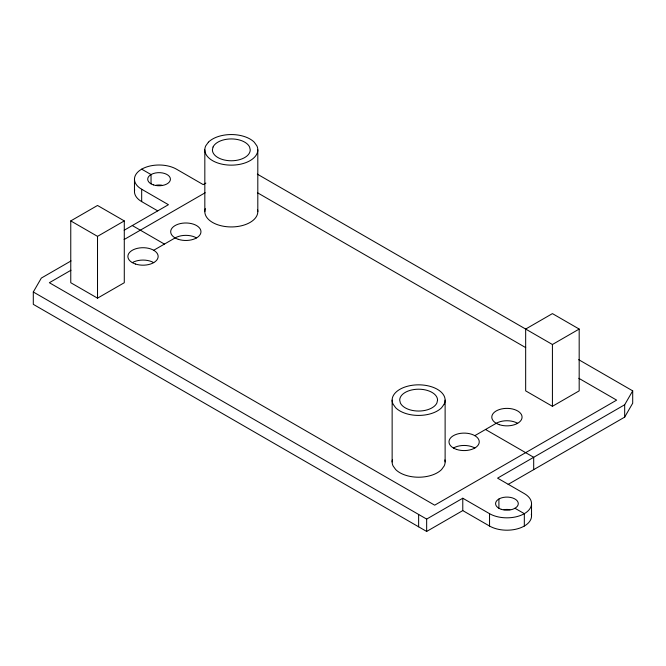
<?xml version="1.0" encoding="UTF-8"?>
<svg xmlns="http://www.w3.org/2000/svg" width="666" height="666" viewBox="0 0 666 666"><rect width="100%" height="100%" fill="white"/><g stroke="black" fill="none" stroke-linecap="round" stroke-linejoin="round"><path stroke-width="1" d="M531.318 514.144A24.6 14.202 0 0 1 517.815 528.729A24.6 14.202 0 0 1 489.543 526.04L462.778 510.589L426.656 531.443L33.3 304.345L33.3 291.983L41.325 278.08L71.054 260.914M524.325 526.04L524.325 513.677A24.6 14.202 0 0 0 524.325 493.598L497.569 478.146L624.675 404.762L632.7 390.859L578.696 359.673M508.141 484.398L624.675 417.124L632.7 403.213L632.7 390.859M70.763 220.912L97.519 205.469L124.284 220.912L124.284 282.717L97.519 298.16L70.763 282.717L70.763 220.912L97.519 236.363L124.284 220.912M124.201 230.228L168.431 204.695L141.675 189.244A24.6 14.202 0 0 1 141.675 169.164A24.6 14.202 0 0 1 176.457 169.164L203.222 184.615L205.861 183.083M70.971 270.23L49.359 282.717L434.682 505.178L616.641 400.124L578.829 378.296M124.117 239.544L205.195 192.74M153.713 250.266L175.125 237.912A15.135 8.741 0 0 1 196.528 237.912M257.342 174.151L552.422 344.505L579.179 329.062L579.179 390.859L552.422 406.31L525.665 390.859L525.665 329.062L552.422 313.611L579.179 329.062M474.825 435.656L496.228 423.301A15.135 8.741 0 0 1 517.64 423.301M33.3 291.983L426.656 519.089L462.778 498.226L489.543 513.677A24.6 14.202 0 0 0 524.325 513.677L514.96 508.266M257.426 192.732L525.715 347.627M141.675 169.164L151.04 174.567L151.04 183.841M134.682 189.71A24.6 14.202 0 0 0 141.675 201.607L157.725 210.872M132.309 225.549L164.419 244.089M485.522 429.478L533.691 457.292L533.691 469.647M624.675 404.762L624.675 417.124M552.422 344.505L552.422 406.31M531.535 503.638L531.535 515.992M498.909 499L498.909 508.275M489.543 513.677L489.543 526.04M462.778 498.226L462.778 510.589M445.121 400.124L445.121 461.921M426.656 519.089L426.656 531.443M418.631 514.452L418.631 526.806M392.141 400.124L392.141 461.921M257.809 149.85L257.809 211.646M204.828 149.85L204.828 211.646M141.675 189.244L141.675 201.607M134.465 179.204L134.465 191.567M97.519 236.363L97.519 298.16M444.888 459.923A26.49 15.293 0 0 1 444.214 465.884L441.566 469.572A26.49 15.293 0 0 1 395.687 469.572L393.04 465.884A26.49 15.293 0 0 1 392.366 459.923M257.575 209.648A26.49 15.293 0 0 1 230.444 226.931A26.49 15.293 0 0 1 205.336 208.658M132.309 262.629A15.135 8.741 0 0 1 153.713 262.629M453.413 448.018A15.135 8.741 0 0 1 474.825 448.018M503.995 509.665A11.355 6.552 0 0 1 509.873 509.665M156.127 185.231A11.355 6.552 0 0 1 162.005 185.231M213.037 147.019L212.396 149.85A18.923 10.922 0 0 0 231.318 160.772A18.923 10.922 0 0 0 250.241 149.85L249.592 147.019A18.923 10.922 0 0 0 231.318 138.928A18.923 10.922 0 0 0 213.037 147.019M437.554 400.124L436.904 402.955A18.923 10.922 0 0 1 418.631 411.047A18.923 10.922 0 0 1 400.349 402.955L399.708 400.124A18.923 10.922 0 0 1 418.631 389.202A18.923 10.922 0 0 1 437.554 400.124M208.375 142.199L205.727 145.887A26.49 15.293 0 0 0 231.318 165.143A26.49 15.293 0 0 0 256.901 145.887L254.254 142.199A26.49 15.293 0 0 0 208.375 142.199M444.214 404.087L441.566 407.775A26.49 15.293 0 0 1 395.687 407.775L393.04 404.087A26.49 15.293 0 0 1 418.631 384.831A26.49 15.293 0 0 1 444.214 404.087M456.551 449.408A15.135 8.741 0 0 0 479.254 441.841A15.135 8.741 0 0 0 456.551 434.274A15.135 8.741 0 0 0 456.551 449.408M499.367 424.692A15.135 8.741 0 0 0 522.069 417.124A15.135 8.741 0 0 0 499.367 409.548A15.135 8.741 0 0 0 499.367 424.692M178.255 239.302A15.135 8.741 0 0 0 200.966 231.735A15.135 8.741 0 0 0 178.255 224.159A15.135 8.741 0 0 0 178.255 239.302M135.439 264.019A15.135 8.741 0 0 0 158.15 256.452A15.135 8.741 0 0 0 135.439 248.884A15.135 8.741 0 0 0 135.439 264.019M501.257 509.315A11.355 6.552 0 0 0 518.29 503.638A11.355 6.552 0 0 0 501.257 497.96A11.355 6.552 0 0 0 501.257 509.315M153.388 184.882A11.355 6.552 0 0 0 170.421 179.204A11.355 6.552 0 0 0 153.388 173.526A11.355 6.552 0 0 0 153.388 184.882"/></g></svg>
